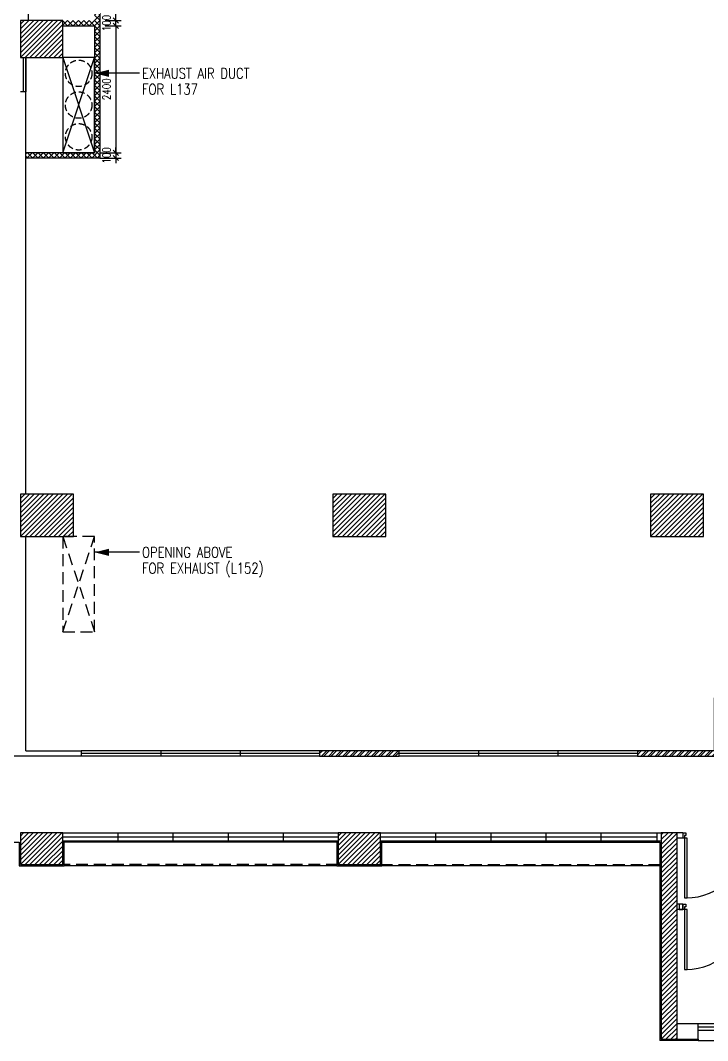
# Model space of a CAD drawing. Header units: millimetres. Extents: x -68474 to 336725, y -113450 to 40976.
# Drawn here: x 309625 to 322600, y -46700 to -27425 of the extents above; entities that cross this region are included whole.
import ezdxf

# ---------------------------------------------------------------- set-up
doc = ezdxf.new("R2010")
doc.units = ezdxf.units.MM
doc.header["$LTSCALE"] = 900
doc.linetypes.add('CYT_152$0$HIDDEN', pattern=[0.375, 0.25, -0.125])
doc.linetypes.add('CYT_152$0$HIDDEN2', pattern=[0.1875, 0.125, -0.0625])
for name, color, linetype in [('CYT_152$0$HATCH', 8, 'Continuous'), ('CYT_152$0$RLP031', 1, 'Continuous'), ('CYT_152$0$RLP043_N20', 3, 'Continuous'), ('CYT_152$0$RLP046_T20', 3, 'Continuous'), ('CYT_152$0$RLP064_C97', 97, 'Continuous'), ('CYT_152$0$RLP223', 4, 'Continuous'), ('CYT_152$0$RLP223_C', 1, 'Continuous'), ('CYT_152$0$RLP223_H', 8, 'Continuous'), ('CYT_152$0$RLP280', 6, 'Continuous'), ('CYT_152$0$RLP314', 9, 'Continuous'), ('CYT_152$0$RLP315', 1, 'Continuous'), ('CYT_152$0$RLP390_C3', 3, 'Continuous'), ('CYT_152$0$RLP661', 1, 'Continuous'), ('CYT_152$0$RLP740', 1, 'Continuous')]:
    doc.layers.add(name, color=color, linetype=linetype)
doc.styles.add('CYT_152$0$RLP-SIMPLEX', font='SIMPLEX.shx', dxfattribs={"width": 0.8})
doc.dimstyles.new('CYT_152$0$RLP-SIMPLEX_D100', dxfattribs={"dimscale": 100, "dimtxt": 1.5, "dimasz": 1, "dimexe": 1, "dimexo": 1, "dimgap": 1, "dimtad": 1, "dimdec": 1, "dimdsep": 46, "dimtxsty": 'CYT_152$0$RLP-SIMPLEX', "dimblk": 'CYT_152$0$_Oblique', "dimcen": 1, "dimclrd": 1, "dimclre": 1, "dimclrt": 3, "dimadec": 1, "dimazin": 2, "dimtfac": 1, "dimtdec": 1, "dimtix": 1, "dimtmove": 2, "dimatfit": 1, "dimldrblk": 'CYT_152$0$_Oblique', "dimfxl": 1, "dimtolj": 1, "dimtzin": 0, "dimarcsym": 0})

# ---------------------------------------------------------------- blocks, each defined once
blk = doc.blocks.new('CYT_152$0$_Oblique')
at = {"color": 0, "linetype": 'ByBlock', "lineweight": -2}
blk.add_line((-0.5, -0.5), (0.5, 0.5), dxfattribs=at)
blk = doc.blocks.new('*D322')
at = {"layer": 'CYT_152$0$RLP031', "color": 1, "lineweight": -2, "transparency": 16777216}
for p, q in [((311225, -27525), (311525, -27525)), ((311425, -27525), (311425, -29925)), ((311225, -29925), (311525, -29925))]:
    blk.add_line(p, q, dxfattribs=at)
at = {"layer": 'CYT_152$0$RLP031', "color": 1, "lineweight": -2, "transparency": 16777216, "xscale": 100, "yscale": 100, "zscale": 100}
for p, rotation in [((311425, -27525), 90), ((311425, -29925), 270)]:
    blk.add_blockref('CYT_152$0$_Oblique', p, dxfattribs=dict(at, rotation=rotation))
at = {"layer": 'CYT_152$0$RLP031', "color": 3, "transparency": 16777216, "insert": (311250, -28725), "char_height": 150, "attachment_point": 5, "rotation": 90, "style": 'CYT_152$0$RLP-SIMPLEX'}
blk.add_mtext('\\A1;2400', dxfattribs=at)
blk = doc.blocks.new('*D323')
at = {"layer": 'CYT_152$0$RLP031', "color": 1, "lineweight": -2, "transparency": 16777216}
for p, q in [((311425, -27425), (311425, -27325)), ((311225, -27425), (311525, -27425)), ((311225, -27525), (311525, -27525)), ((311425, -27525), (311425, -27425)), ((311425, -27525), (311425, -27625))]:
    blk.add_line(p, q, dxfattribs=at)
at = {"layer": 'CYT_152$0$RLP031', "color": 1, "lineweight": -2, "transparency": 16777216, "xscale": 100, "yscale": 100, "zscale": 100}
for p, rotation in [((311425, -27425), 270), ((311425, -27525), 90)]:
    blk.add_blockref('CYT_152$0$_Oblique', p, dxfattribs=dict(at, rotation=rotation))
at = {"layer": 'CYT_152$0$RLP031', "color": 3, "transparency": 16777216, "insert": (311250, -27475), "char_height": 150, "attachment_point": 5, "rotation": 90, "style": 'CYT_152$0$RLP-SIMPLEX'}
blk.add_mtext('\\A1;100', dxfattribs=at)
blk = doc.blocks.new('*D324')
at = {"layer": 'CYT_152$0$RLP031', "color": 1, "lineweight": -2, "transparency": 16777216}
for p, q in [((311225, -21825), (311525, -21825)), ((311425, -27425), (311425, -21825)), ((311225, -27425), (311525, -27425))]:
    blk.add_line(p, q, dxfattribs=at)
at = {"layer": 'CYT_152$0$RLP031', "color": 1, "lineweight": -2, "transparency": 16777216, "xscale": 100, "yscale": 100, "zscale": 100}
for p, rotation in [((311425, -21825), 90), ((311425, -27425), 270)]:
    blk.add_blockref('CYT_152$0$_Oblique', p, dxfattribs=dict(at, rotation=rotation))
at = {"layer": 'CYT_152$0$RLP031', "color": 3, "transparency": 16777216, "insert": (311250, -24625), "char_height": 150, "attachment_point": 5, "rotation": 90, "style": 'CYT_152$0$RLP-SIMPLEX'}
blk.add_mtext('\\A1;5600', dxfattribs=at)
blk = doc.blocks.new('*D325')
at = {"layer": 'CYT_152$0$RLP031', "color": 1, "lineweight": -2, "transparency": 16777216}
for p, q in [((311425, -29925), (311425, -29825)), ((311125, -29925), (311525, -29925)), ((311125, -30025), (311525, -30025)), ((311425, -29925), (311425, -30025)), ((311425, -30025), (311425, -30125))]:
    blk.add_line(p, q, dxfattribs=at)
at = {"layer": 'CYT_152$0$RLP031', "color": 1, "lineweight": -2, "transparency": 16777216, "xscale": 100, "yscale": 100, "zscale": 100}
for p, rotation in [((311425, -29925), 270), ((311425, -30025), 90)]:
    blk.add_blockref('CYT_152$0$_Oblique', p, dxfattribs=dict(at, rotation=rotation))
at = {"layer": 'CYT_152$0$RLP031', "color": 3, "transparency": 16777216, "insert": (311250, -29975), "char_height": 150, "attachment_point": 5, "rotation": 90, "style": 'CYT_152$0$RLP-SIMPLEX'}
blk.add_mtext('\\A1;100', dxfattribs=at)
blk = doc.blocks.new('CYT_152$0$ED1080L_1')
for points in [[(-85, 100), (-25, 100), (-25, 50), (-50, 50), (-50, 0), (-85, 0)], [(1145, 100), (1085, 100), (1085, 50), (1110, 50), (1110, 0), (1145, 0)]]:
    blk.add_lwpolyline(points)
blk.add_lwpolyline([(0, 0), (-50, 0), (-50, -1130), (0, -1130)], close=True)
blk.add_arc((-20, 0), 1130, 270, 0)
blk = doc.blocks.new('CYT_152')
at = {"layer": 'CYT_152$0$HATCH'}
h = blk.add_hatch(dxfattribs=at)
h.set_pattern_fill('ANSI31', color=256, scale=20, style=0)
h.set_pattern_definition([(45, (309625, -28125), (-44.9013, 44.9013), [])])
h.paths.add_polyline_path([(309625, -28125), (310425, -28125), (310425, -27425), (309625, -27425)])
h = blk.add_hatch(dxfattribs=at)
h.set_pattern_fill('ANSI31', color=256, scale=20, style=0)
h.set_pattern_definition([(45, (309625, -37175), (-44.9013, 44.9013), [])])
h.paths.add_polyline_path([(309625, -37175), (310625, -37175), (310625, -36375), (309625, -36375)])
h = blk.add_hatch(dxfattribs=at)
h.set_pattern_fill('ANSI31', color=256, scale=20, style=0)
h.set_pattern_definition([(45, (315525, -37175), (-44.9013, 44.9013), [])])
h.paths.add_polyline_path([(315525, -37175), (316525, -37175), (316525, -36375), (315525, -36375)])
h = blk.add_hatch(dxfattribs=at)
h.set_pattern_fill('ANSI31', color=256, scale=20, style=0)
h.set_pattern_definition([(45, (321525, -37175), (-44.9013, 44.9013), [])])
h.paths.add_polyline_path([(321525, -37175), (322525, -37175), (322525, -36375), (321525, -36375)])
h = blk.add_hatch(dxfattribs=at)
h.set_pattern_fill('ANSI31', color=256, scale=20, style=0)
h.set_pattern_definition([(45, (309625, -43375), (-44.9013, 44.9013), [])])
h.paths.add_polyline_path([(309625, -42775), (309625, -43375), (310425, -43375), (310425, -42775)])
h = blk.add_hatch(dxfattribs=at)
h.set_pattern_fill('ANSI31', color=256, scale=20, style=0)
h.set_pattern_definition([(45, (315625, -43375), (-44.9013, 44.9013), [])])
h.paths.add_polyline_path([(315625, -42775), (315625, -43375), (316425, -43375), (316425, -42775)])
h = blk.add_hatch(dxfattribs=at)
h.set_pattern_fill('ANSI31', color=256, scale=20, style=0)
h.set_pattern_definition([(45, (271025, -42775), (-44.90128, 44.90128), [])])
h.paths.add_polyline_path([(321725, -42775), (321725, -46675), (322025, -46675), (322025, -42775)])
at = {"layer": 'CYT_152$0$RLP223_H'}
h = blk.add_hatch(dxfattribs=at)
h.set_pattern_fill('_USER', color=256, scale=72, angle=45, style=0, double=1, pattern_type=0)
h.set_pattern_definition([(45, (311025, -21825), (-50.9117, 50.9117), []), (135, (311025, -21825), (-50.9117, -50.9117), [])])
h.paths.add_polyline_path([(311025, -21825), (311025, -27425), (310425, -27425), (310425, -27525), (311025, -27525), (311025, -29925), (309725, -29925), (309725, -30025), (311125, -30025), (311125, -21825)])
h = blk.add_hatch(dxfattribs=at)
h.set_pattern_fill('ANSI32', color=256, scale=10, style=0)
h.set_pattern_definition([(45, (271025, -42875), (-67.35192, 67.35192), []), (45, (271069.9, -42875), (-67.35192, 67.35192), [])])
h.paths.add_polyline_path([(322825, -40325), (323415, -40325), (323415, -40225), (322775, -40225), (322775, -41325), (322825, -41325)])
h.paths.add_polyline_path([(322775, -40225), (322725, -40225), (322725, -41225), (322025, -41225), (322025, -41325), (322775, -41325)])
h.paths.add_polyline_path([(321275, -41225), (321275, -41325), (322025, -41325), (322025, -41225)])
h = blk.add_hatch(dxfattribs=at)
h.set_pattern_fill('ANSI32', color=256, scale=10, style=0)
h.set_pattern_definition([(45, (271025, -42775), (-67.35192, 67.35192), []), (45, (271069.9, -42775), (-67.35192, 67.35192), [])])
h.paths.add_polyline_path([(316775, -41325), (316775, -41225), (315275, -41225), (315275, -41325)])
at = {"layer": 'CYT_152$0$RLP043_N20'}
for p, q in [((311875, -28425), (311025, -28425)), ((311875, -37475), (311025, -37475))]:
    blk.add_line(p, q, dxfattribs=at)
for points in [[(311025, -28425, 0, 135, 0), (311295, -28425, 135, 135, 0)], [(311025, -37475, 0, 135, 0), (311295, -37475, 135, 135, 0)]]:
    blk.add_lwpolyline(points, format="xyseb", dxfattribs=at)
at = {"layer": 'CYT_152$0$RLP046_T20'}
blk.add_lwpolyline([(322425, -46675), (322425, -46700)], dxfattribs=at)
at = {"layer": 'CYT_152$0$RLP064_C97'}
blk.add_lwpolyline([(322065, -44225), (322130, -44225), (322130, -44125), (322065, -44125)], close=True, dxfattribs=at)
at = {"layer": 'CYT_152$0$RLP223'}
for p, q in [((309775, -27425), (309775, -24100)), ((309725, -28775), (309625, -28775)), ((309725, -41225), (309725, -37175)), ((309725, -41225), (310775, -41225)), ((310625, -41325), (309025, -41325)), ((310775, -41325), (309625, -41325)), ((321650, -42925), (321650, -42775)), ((321650, -42775), (321725, -42775)), ((322130, -42775), (322130, -42875)), ((321650, -42925), (321725, -42925)), ((322130, -44125), (322130, -44225))]:
    blk.add_line(p, q, dxfattribs=at)
for points in [[(311125, -21825), (311125, -30025), (309725, -30025)], [(311025, -27525), (311025, -29925), (309725, -29925)], [(310425, -27525), (311025, -27525)], [(309725, -36375), (309725, -28125)], [(322825, -41325), (322825, -40325), (323480, -40325), (323480, -40225), (322725, -40225), (322725, -41225), (321275, -41225), (321275, -41325), (322825, -41325)], [(310775, -41225), (310775, -41325)], [(322130, -42775), (322025, -42775)], [(322130, -42875), (322025, -42875)], [(322130, -44125), (322025, -44125)], [(322130, -44225), (322025, -44225)], [(322025, -46375), (322425, -46375)], [(322425, -46675), (322425, -46375)], [(322025, -46675), (322425, -46675)]]:
    blk.add_lwpolyline(points, dxfattribs=at)
blk.add_lwpolyline([(316775, -41225), (315275, -41225), (315275, -41325), (316775, -41325)], close=True, dxfattribs=at)
at = {"layer": 'CYT_152$0$RLP223_C', "linetype": 'CYT_152$0$HIDDEN'}
for p, q in [((315625, -43375), (310425, -43375)), ((316425, -43375), (321725, -43375))]:
    blk.add_line(p, q, dxfattribs=at)
at = {"layer": 'CYT_152$0$RLP223_C'}
for p, q in [((315600, -43400), (310450, -43400)), ((321700, -43400), (316450, -43400))]:
    blk.add_line(p, q, dxfattribs=at)
for points in [[(315600, -42950), (310450, -42950)], [(316450, -42950), (321650, -42950)], [(322425, -46700), (323875, -46700)]]:
    blk.add_lwpolyline(points, dxfattribs=at)
at = {"layer": 'CYT_152$0$RLP280'}
for points in [[(309625, -28125), (310425, -28125), (310425, -27425), (309625, -27425)], [(309625, -37175), (310625, -37175), (310625, -36375), (309625, -36375)], [(315525, -37175), (316525, -37175), (316525, -36375), (315525, -36375)], [(321525, -37175), (322525, -37175), (322525, -36375), (321525, -36375)], [(309625, -42775), (309625, -43375), (310425, -43375), (310425, -42775)], [(315625, -42775), (315625, -43375), (316425, -43375), (316425, -42775)]]:
    blk.add_lwpolyline(points, close=True, dxfattribs=at)
blk.add_lwpolyline([(321725, -42775), (321725, -46675), (322025, -46675), (322025, -42775), (321725, -42775)], dxfattribs=at)
at = {"layer": 'CYT_152$0$RLP314'}
for p, q in [((312275, -41225), (312275, -41325)), ((313775, -41225), (313775, -41325)), ((318275, -41225), (318275, -41325)), ((319775, -41225), (319775, -41325)), ((311465, -42775), (311465, -42925)), ((311465, -42775), (311465, -42925)), ((312505, -42775), (312505, -42925)), ((312505, -42775), (312505, -42925)), ((313545, -42775), (313545, -42925)), ((313545, -42775), (313545, -42925)), ((314585, -42775), (314585, -42925)), ((314585, -42775), (314585, -42925)), ((317465, -42775), (317465, -42925)), ((317465, -42775), (317465, -42925)), ((318505, -42775), (318505, -42925)), ((318505, -42775), (318505, -42925)), ((319545, -42775), (319545, -42925)), ((319545, -42775), (319545, -42925)), ((320585, -42775), (320585, -42925)), ((320585, -42775), (320585, -42925))]:
    blk.add_line(p, q, dxfattribs=at)
for points in [[(315275, -41225), (310775, -41225)], [(321275, -41225), (316775, -41225)], [(315275, -41275), (310775, -41275)], [(315275, -41325), (310775, -41325)], [(321275, -41275), (316775, -41275)], [(321275, -41325), (316775, -41325)], [(310425, -42775), (315625, -42775)], [(316425, -42775), (321650, -42775)], [(310425, -42850), (315625, -42850)], [(310425, -42925), (315625, -42925)], [(316425, -42850), (321650, -42850)], [(316425, -42925), (321650, -42925)], [(322425, -46375), (323875, -46375)], [(322425, -46437.5), (323875, -46437.5)], [(322425, -46500), (323875, -46500)]]:
    blk.add_lwpolyline(points, dxfattribs=at)
at = {"layer": 'CYT_152$0$RLP390_C3'}
blk.add_line((322425, -46700), (321700, -46700), dxfattribs=at)
blk.add_lwpolyline([(311025, -28125), (310425, -28125), (310425, -29925), (311025, -29925)], close=True, dxfattribs=at)
for points in [[(308775, -42925), (308775, -42950), (309600, -42950), (309600, -43400), (310450, -43400), (310450, -42925)], [(315600, -42925), (315600, -43400), (316450, -43400), (316450, -42925)], [(321650, -42925), (321650, -42950), (321700, -42950), (321700, -46700)]]:
    blk.add_lwpolyline(points, dxfattribs=at)
at = {"layer": 'CYT_152$0$RLP661'}
for points in [[(310425, -28125), (311025, -29925)], [(310425, -29925), (311025, -28125)]]:
    blk.add_lwpolyline(points, dxfattribs=at)
at = {"layer": 'CYT_152$0$RLP661', "linetype": 'CYT_152$0$HIDDEN'}
blk.add_lwpolyline([(311025, -37175), (310425, -37175), (310425, -38975), (311025, -38975)], close=True, dxfattribs=at)
for points in [[(310425, -37175), (311025, -38975)], [(310425, -38975), (311025, -37175)]]:
    blk.add_lwpolyline(points, dxfattribs=at)
at = {"layer": 'CYT_152$0$RLP661', "linetype": 'CYT_152$0$HIDDEN2'}
for centre in [(310725, -28425), (310725, -29025), (310725, -29625)]:
    blk.add_circle(centre, 250, dxfattribs=at)
at = {"layer": 'CYT_152$0$RLP740'}
for p, q in [((309675, -28125), (309675, -28775)), ((309725, -28125), (309725, -28775))]:
    blk.add_line(p, q, dxfattribs=at)
at = {"layer": 'CYT_152$0$RLP315'}
for p in [(322215, -42875), (322215, -44225)]:
    blk.add_blockref('CYT_152$0$ED1080L_1', p, dxfattribs=at)
at = {"layer": 'CYT_152$0$RLP043_N20', "style": 'CYT_152$0$RLP-SIMPLEX', "width": 0.8}
for s, p in [('EXHAUST AIR DUCT', (311920.1, -28525.74)), ('FOR L137', (311920.1, -28825.74)), ('OPENING ABOVE', (311920.1, -37575.74)), ('FOR EXHAUST (L152)', (311920.1, -37875.74))]:
    blk.add_text(s, height=200, dxfattribs=at).set_placement(p)
at = {"layer": 'CYT_152$0$RLP031'}
for base, p1, p2, angle, picture, middle in [((311425, -21825), (311125, -27425), (311125, -21825), 90, '*D324', (311250, -24625)), ((311425, -27425), (311125, -27525), (311125, -27425), 90, '*D323', (311250, -27475)), ((311425, -29925), (311125, -27525), (311125, -29925), 270, '*D322', (311250, -28725))]:
    dim = blk.add_linear_dim(base=base, p1=p1, p2=p2, angle=angle, dimstyle='CYT_152$0$RLP-SIMPLEX_D100', dxfattribs=at)
    dim.commit()
    dim.dimension.update_dxf_attribs({"geometry": picture, "text_midpoint": middle})
dim = blk.add_aligned_dim(p1=(311025, -29925), p2=(311025, -30025), distance=400, dimstyle='CYT_152$0$RLP-SIMPLEX_D100', dxfattribs=at)
dim.commit()
dim.dimension.update_dxf_attribs({"geometry": '*D325', "text_midpoint": (311250, -29975)})

msp = doc.modelspace()

# ---------------------------------------------------------------- block references
msp.add_blockref('CYT_152', (0, 0))

doc.saveas('drawing.dxf')
